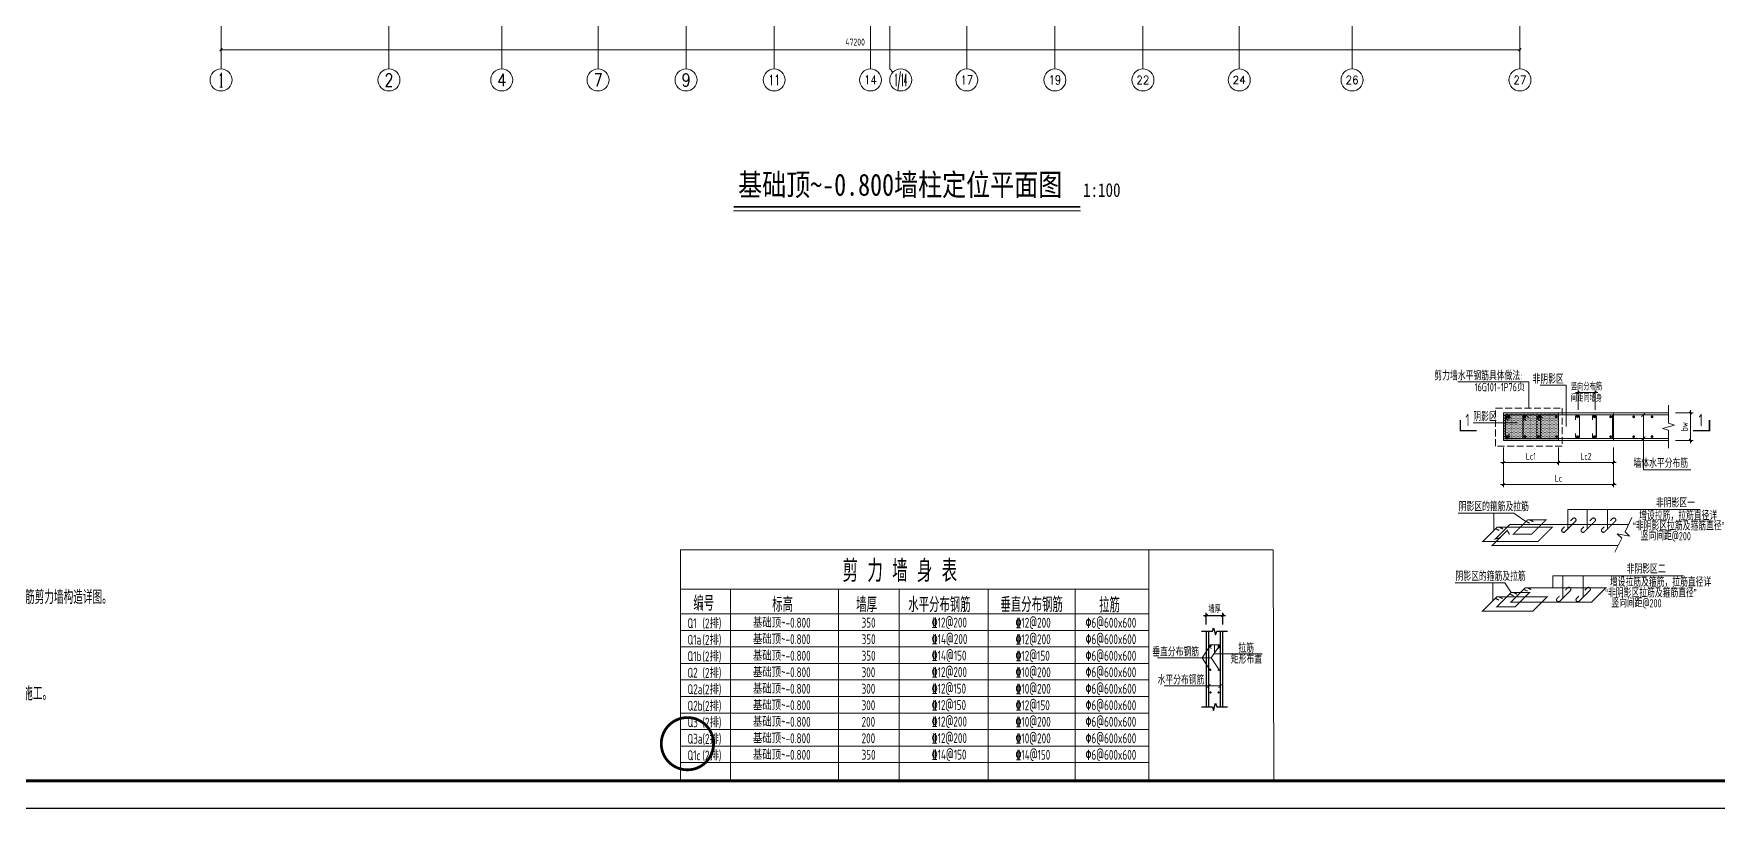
# Model space of a CAD drawing. Extents: x 5874492 to 7194610, y -939842 to -279257.
# Drawn here: x 6280836 to 6342017, y -515307 to -487156 of the extents above; entities that cross this region are included whole.
import ezdxf
from ezdxf.enums import TextEntityAlignment as Align

# ---------------------------------------------------------------- set-up
doc = ezdxf.new("R2010")
doc.units = 0
doc.header["$LTSCALE"] = 1000
doc.linetypes.add('DASH', pattern=[0.35, 0.25, -0.1])
doc.linetypes.add('DOTE', pattern=[2.42, 2, -0.2, 0.02, -0.2])
for name, color, linetype, lineweight in [('A-标注-轴号', 3, 'Continuous', 15), ('A-标注-轴号文字', 7, 'Continuous', 15), ('S-墙柱-DIM', 3, 'Continuous', 20), ('S-墙柱-REIN', 1, 'Continuous', 20), ('S-大样-HATCH', 251, 'Continuous', 20), ('S-大样-实线', 2, 'Continuous', 20), ('S-轴网-轴号', 3, 'Continuous', 20), ('S-轴网-轴线', 1, 'DOTE', 9), ('S-通用-TAB', 7, 'Continuous', 20), ('S-通用-TEXT', 7, 'Continuous', 20), ('S-通用-THIN', 7, 'Continuous', 20)]:
    doc.layers.add(name, color=color, linetype=linetype, lineweight=lineweight)
for name, color, linetype in [('DIM', 3, 'Continuous'), ('DY', 2, 'Continuous'), ('REIN', 1, 'Continuous'), ('THIN', 7, 'Continuous'), ('Y-云图图框', 7, 'Continuous')]:
    doc.layers.add(name, color=color, linetype=linetype)
doc.layers.add('Tc', color=60, linetype='Continuous', plot=False)
doc.styles.add('_TCH_AXIS', font='COMPLEX.shx', dxfattribs={"bigfont": 'hztxt.shx'})
doc.styles.add('_YT_Name', font='', dxfattribs={"width": 0.8})
doc.styles.add('_YT_Sign_Text', font='ros.shx', dxfattribs={"width": 0.8, "bigfont": 'hztxt.shx'})
doc.styles.add('_YT_TK_Text', font='ros.shx', dxfattribs={"width": 0.8, "bigfont": 'hztxt.shx'})
doc.styles.add('COMPLEX', font='COMPLEX')
doc.styles.get("Standard").update_dxf_attribs({"font": 'gbenor.shx', "bigfont": 'gbcbig.shx'})
doc.styles.add('TSSD', font='Tssdeng.shx', dxfattribs={"width": 0.7, "bigfont": 'hztxt.shx'})
doc.styles.add('TSSD_Dimension', font='tssdeng.shx', dxfattribs={"width": 0.7, "bigfont": 'tssdchn.shx'})
doc.styles.add('TSSD_Rein', font='tssdeng.shx', dxfattribs={"width": 0.7, "bigfont": 'hztxt.shx'})
doc.styles.add('TSSD_REIN_T3', font='tssdeng.shx', dxfattribs={"width": 0.7, "bigfont": 'hztxt.shx'})
doc.styles.add('黑体', font='', dxfattribs={"width": 0.8})
doc.styles.get('_YT_Name').set_extended_font_data('SimHei')
doc.styles.get('黑体').set_extended_font_data('SimHei')
doc.dimstyles.new('_TCH_ARCH&&100', dxfattribs={"dimtxt": 250, "dimasz": 100, "dimexe": 100, "dimexo": 100, "dimgap": 100, "dimtad": 1, "dimdec": 0, "dimzin": 0, "dimdsep": 46, "dimtxsty": 'TSSD_REIN_T3', "dimblk": 'ARCHTICK', "dimcen": 0.09, "dimclrt": 7, "dimazin": 2, "dimtfac": 1, "dimtdec": 0, "dimtix": 1, "dimtmove": 2, "dimatfit": 3, "dimfxl": 0, "dimtolj": 1, "dimtzin": 0, "dimarcsym": 0})
doc.dimstyles.new('TSSD_20_100', dxfattribs={"dimtxt": 250, "dimasz": 100, "dimexe": 100, "dimexo": 250, "dimgap": 100, "dimtad": 1, "dimdec": 0, "dimlfac": 0.2, "dimzin": 0, "dimdsep": 46, "dimtxsty": 'TSSD_Dimension', "dimblk": 'ARCHTICK', "dimcen": 0, "dimdle": 100, "dimclrt": 7, "dimadec": 0, "dimazin": 0, "dimtfac": 1, "dimtdec": 0, "dimtix": 1, "dimtmove": 2, "dimatfit": 3, "dimfxl": 0, "dimtolj": 1, "dimtzin": 0, "dimarcsym": 0})

# ---------------------------------------------------------------- blocks, each defined once
blk = doc.blocks.new('_ArchTick')
at = {"color": 0, "linetype": 'ByBlock', "const_width": 0.4}
blk.add_lwpolyline([(-0.5, -0.5), (0.5, 0.5)], dxfattribs=at)
blk = doc.blocks.new('*D1910')
at = {"layer": 'Defpoints', "color": 0, "ltscale": 0.05, "transparency": 16777216}
for p in [(6324115, -1268326), (6323515, -1268904), (6324115, -1268904)]:
    blk.add_point(p, dxfattribs=at)
at = {"layer": 'DIM', "color": 0, "lineweight": -2, "ltscale": 0.05, "transparency": 16777216}
for p, q in [((6323515, -1268654), (6323515, -1268226)), ((6324115, -1268654), (6324115, -1268226)), ((6323415, -1268326), (6324215, -1268326))]:
    blk.add_line(p, q, dxfattribs=at)
at = {"layer": 'DIM', "color": 0, "lineweight": -2, "ltscale": 0.05, "transparency": 16777216, "xscale": 100, "yscale": 100, "zscale": 100, "rotation": 180}
blk.add_blockref('_ArchTick', (6323515, -1268326), dxfattribs=at)
at = {"layer": 'DIM', "color": 0, "lineweight": -2, "ltscale": 0.05, "transparency": 16777216, "xscale": 100, "yscale": 100, "zscale": 100}
blk.add_blockref('_ArchTick', (6324115, -1268326), dxfattribs=at)
at = {"layer": 'DIM', "color": 7, "ltscale": 0.05, "transparency": 16777216, "insert": (6323815, -1268101), "char_height": 250, "attachment_point": 5, "style": 'TSSD_Dimension'}
blk.add_mtext('\\A1;墙厚', dxfattribs=at)
blk = doc.blocks.new('_AXISO')
blk.add_circle((0, 0), 0.5)
at = {"layer": 'S-轴网-轴号', "style": 'COMPLEX', "width": 1.041667}
blk.add_attdef('A', text='', height=0.56, dxfattribs=at).set_placement((-0.25, -0.28), (0.25, -0.28), align=Align.FIT)
blk = doc.blocks.new('*D2416')
at = {"layer": 'A-标注-轴号', "color": 0, "lineweight": -2, "transparency": 16777216}
for p, q in [((0, -8649), (0, -11949)), ((47200, -8649), (47200, -11949)), ((0, -11849), (47200, -11849))]:
    blk.add_line(p, q, dxfattribs=at)
at = {"layer": 'Defpoints', "color": 0, "transparency": 16777216}
for p in [(0, -8549), (47200, -8549), (47200, -11849)]:
    blk.add_point(p, dxfattribs=at)
at = {"layer": 'A-标注-轴号', "color": 0, "lineweight": -2, "transparency": 16777216, "xscale": 100, "yscale": 100, "zscale": 100, "rotation": 180}
blk.add_blockref('_ArchTick', (0, -11849), dxfattribs=at)
at = {"layer": 'A-标注-轴号', "color": 0, "lineweight": -2, "transparency": 16777216, "xscale": 100, "yscale": 100, "zscale": 100}
blk.add_blockref('_ArchTick', (47200, -11849), dxfattribs=at)
at = {"layer": 'A-标注-轴号', "color": 7, "transparency": 16777216, "insert": (23043, -11574), "char_height": 250, "attachment_point": 5, "style": 'TSSD_REIN_T3'}
blk.add_mtext('\\A1;47200', dxfattribs=at)
blk = doc.blocks.new('ECMCTK_A0_横_单行图名-横向图框会签栏-0')
at = {"color": 4}
blk.add_lwpolyline([(0, 0), (1189, 0), (1189, 841), (0, 841)], close=True, dxfattribs=at)
at = {"const_width": 1}
blk.add_lwpolyline([(25, 10), (1179, 10), (1179, 831), (25, 831)], close=True, dxfattribs=at)
at = {"color": 80, "flags": 3}
for tag, height, p in [('YTHQINS', 3, (34.31, 832.5)), ('ECMCKEY', 3, (414.25, 484.67)), ('YTTQINS', 5.62, (1196.03, 12.81)), ('YTBARCODE_T1', 3, (971.21, 4.65)), ('YTFRAME', 3, (904.42, 4.05))]:
    blk.add_attdef(tag, text='', height=height, dxfattribs=at).set_placement(p, align=Align.MIDDLE_CENTER)
at = {"color": 80, "style": '_YT_TK_Text', "width": 0.8, "flags": 3}
for tag, p in [('{姓名五}', (9.62, 809.48)), ('{姓名六}', (14.92, 809.38)), ('{姓名七}', (19.96, 809.48)), ('{姓名八}', (24.7, 809.33)), ('[专业五]', (9.63, 785.25)), ('[专业六]', (14.56, 785.25)), ('[专业七]', (19.49, 785.17)), ('[专业八]', (24.5, 785.09)), ('{姓名一}', (9.73, 733.71)), ('{姓名二}', (14.79, 733.6)), ('{姓名三}', (19.65, 733.65)), ('{姓名四}', (24.75, 733.5)), ('[专业一]', (9.58, 710.09)), ('[专业二]', (14.46, 709.92)), ('[专业三]', (19.63, 709.95)), ('[专业四]', (25, 709.79))]:
    blk.add_attdef(tag, text='', height=3, rotation=90, dxfattribs=at).set_placement(p, align=Align.BOTTOM_LEFT)
at = {"style": '_YT_TK_Text', "width": 0.8}
blk.add_attdef('设计联系电话', text='', height=4, rotation=90, dxfattribs=at).set_placement((16.86, 656.55), align=Align.MIDDLE)
for tag, height, style, width, p in [('设计单位', 6, '_YT_Name', 0.8, (971.75, 38.6)), ('证书编号', 4, '_YT_Sign_Text', 0.8, (1056.87, 43.81)), ('审查批准号', 4, '_YT_Sign_Text', 0.8, (1109.06, 43.81)), ('工程号', 4, '_YT_Sign_Text', 0.5, (1152.08, 44.12)), ('建设单位', 4, '_YT_Sign_Text', 0.8, (1082.96, 36.11)), ('阶段', 4, '_YT_Sign_Text', 0.8, (1152.08, 35.81)), ('项目号', 4, '_YT_Sign_Text', 0.5, (1170.08, 33.72)), ('项目名称', 4, '_YT_Sign_Text', 0.8, (1082.96, 28.11)), ('专业', 4, '_YT_Sign_Text', 0.8, (1152.08, 27.31)), ('图纸名称', 4.5, '_YT_Name', 0.8, (1083.39, 15.06)), ('图纸编号', 4, '_YT_Sign_Text', 0.5, (1151.93, 19.36)), ('出图比例', 4.2, '_YT_Sign_Text', 0.8, (1029.82, 11.78)), ('日期', 4, '_YT_Sign_Text', 0.5, (1151.88, 12.13)), ('版本号', 4, '_YT_Sign_Text', 0.8, (1170.08, 13))]:
    blk.add_attdef(tag, text='', height=height, dxfattribs=dict(style=style, width=width)).set_placement(p, align=Align.CENTER)
at = {"style": '_YT_Sign_Text', "width": 0.8, "flags": 3}
for tag, p, height in [('[审定人]', (938.95, 27.81), 4.1), ('{审定人}', (953.87, 26.45), 6.24), ('[校对人]', (990.23, 27.82), 4.1), ('{校对人}', (1006.35, 26.53), 6.24), ('{审核人}', (954.98, 18.44), 6.24), ('[设计人]', (990.47, 20.21), 4.1), ('{设计人}', (1006.48, 18.54), 6.24), ('[审核人]', (939.01, 19.76), 4.1), ('[项目负责人]', (938.78, 12.01), 4.1), ('{项目负责人}', (956.28, 10.72), 6.24), ('[专业负责人]', (990.74, 11.77), 4.1), ('{专业负责人}', (1006.58, 10.36), 6.24)]:
    blk.add_attdef(tag, p, '', height=height, dxfattribs=at)
at = {"color": 80, "flags": 3}
for tag, p in [('YTBZSIT', (25, 10)), ('EXT_TK_LEFT', (25, 10)), ('YTQRCODE', (899.04, 11.91))]:
    blk.add_attdef(tag, p, '', height=3, dxfattribs=at)
blk = doc.blocks.new('*D1903')
at = {"layer": 'Defpoints', "color": 0, "transparency": 16777216}
for p in [(6322991, -463828), (6323790, -463828), (6322991, -464828)]:
    blk.add_point(p, dxfattribs=at)
at = {"layer": 'S-墙柱-DIM', "color": 0, "lineweight": -2, "transparency": 16777216}
for p, q in [((6323790, -464928), (6323790, -463728)), ((6323241, -463828), (6323890, -463828)), ((6323241, -464828), (6323890, -464828))]:
    blk.add_line(p, q, dxfattribs=at)
at = {"layer": 'S-墙柱-DIM', "color": 0, "lineweight": -2, "transparency": 16777216, "xscale": 100, "yscale": 100, "zscale": 100}
for p, rotation in [((6323790, -463828), 90), ((6323790, -464828), 270)]:
    blk.add_blockref('_ArchTick', p, dxfattribs=dict(at, rotation=rotation))
at = {"layer": 'S-墙柱-DIM', "color": 7, "transparency": 16777216, "insert": (6323565, -464328), "char_height": 250, "attachment_point": 5, "rotation": 90, "style": 'TSSD_Dimension'}
blk.add_mtext('\\A1;bw', dxfattribs=at)
blk = doc.blocks.new('*D1904')
at = {"layer": 'Defpoints', "color": 0, "transparency": 16777216}
for p in [(6319708, -463088), (6319708, -463968), (6320322, -463968)]:
    blk.add_point(p, dxfattribs=at)
at = {"layer": 'S-墙柱-DIM', "color": 0, "lineweight": -2, "transparency": 16777216}
for p, q in [((6320422, -463088), (6319608, -463088)), ((6319708, -463718), (6319708, -462988)), ((6320322, -463718), (6320322, -462988))]:
    blk.add_line(p, q, dxfattribs=at)
at = {"layer": 'S-墙柱-DIM', "color": 0, "lineweight": -2, "transparency": 16777216, "xscale": 100, "yscale": 100, "zscale": 100, "rotation": 180}
blk.add_blockref('_ArchTick', (6319708, -463088), dxfattribs=at)
at = {"layer": 'S-墙柱-DIM', "color": 0, "lineweight": -2, "transparency": 16777216, "xscale": 100, "yscale": 100, "zscale": 100}
blk.add_blockref('_ArchTick', (6320322, -463088), dxfattribs=at)
at = {"layer": 'S-墙柱-DIM', "color": 7, "transparency": 16777216, "insert": (6320012, -463088), "char_height": 250, "attachment_point": 5, "style": 'TSSD_Dimension'}
blk.add_mtext('\\A1;竖向分布筋\\P间距同墙身', dxfattribs=at)
blk = doc.blocks.new('*D1905')
at = {"layer": 'Defpoints', "color": 0, "transparency": 16777216}
for p in [(6316991, -464828), (6320991, -464828), (6320991, -466428)]:
    blk.add_point(p, dxfattribs=at)
at = {"layer": 'S-墙柱-DIM', "color": 0, "lineweight": -2, "transparency": 16777216}
for p, q in [((6316991, -465078), (6316991, -466528)), ((6320991, -465078), (6320991, -466528)), ((6316891, -466428), (6321091, -466428))]:
    blk.add_line(p, q, dxfattribs=at)
at = {"layer": 'S-墙柱-DIM', "color": 0, "lineweight": -2, "transparency": 16777216, "xscale": 100, "yscale": 100, "zscale": 100, "rotation": 180}
blk.add_blockref('_ArchTick', (6316991, -466428), dxfattribs=at)
at = {"layer": 'S-墙柱-DIM', "color": 0, "lineweight": -2, "transparency": 16777216, "xscale": 100, "yscale": 100, "zscale": 100}
blk.add_blockref('_ArchTick', (6320991, -466428), dxfattribs=at)
at = {"layer": 'S-墙柱-DIM', "color": 7, "transparency": 16777216, "insert": (6318991, -466203), "char_height": 250, "attachment_point": 5, "style": 'TSSD_Dimension'}
blk.add_mtext('\\A1;Lc', dxfattribs=at)
blk = doc.blocks.new('*D1906')
at = {"layer": 'Defpoints', "color": 0, "transparency": 16777216}
for p in [(6318991, -464828), (6320991, -464828), (6320991, -465628)]:
    blk.add_point(p, dxfattribs=at)
at = {"layer": 'S-墙柱-DIM', "color": 0, "lineweight": -2, "transparency": 16777216}
for p, q in [((6318991, -465078), (6318991, -465728)), ((6320991, -465078), (6320991, -465728)), ((6318891, -465628), (6321091, -465628))]:
    blk.add_line(p, q, dxfattribs=at)
at = {"layer": 'S-墙柱-DIM', "color": 0, "lineweight": -2, "transparency": 16777216, "xscale": 100, "yscale": 100, "zscale": 100, "rotation": 180}
blk.add_blockref('_ArchTick', (6318991, -465628), dxfattribs=at)
at = {"layer": 'S-墙柱-DIM', "color": 0, "lineweight": -2, "transparency": 16777216, "xscale": 100, "yscale": 100, "zscale": 100}
blk.add_blockref('_ArchTick', (6320991, -465628), dxfattribs=at)
at = {"layer": 'S-墙柱-DIM', "color": 7, "transparency": 16777216, "insert": (6319991, -465403), "char_height": 250, "attachment_point": 5, "style": 'TSSD_Dimension'}
blk.add_mtext('\\A1;Lc2', dxfattribs=at)
blk = doc.blocks.new('*D1907')
at = {"layer": 'Defpoints', "color": 0, "transparency": 16777216}
for p in [(6316991, -464828), (6318991, -464828), (6318991, -465628)]:
    blk.add_point(p, dxfattribs=at)
at = {"layer": 'S-墙柱-DIM', "color": 0, "lineweight": -2, "transparency": 16777216}
for p, q in [((6316991, -465078), (6316991, -465728)), ((6318991, -465078), (6318991, -465728)), ((6316891, -465628), (6319091, -465628))]:
    blk.add_line(p, q, dxfattribs=at)
at = {"layer": 'S-墙柱-DIM', "color": 0, "lineweight": -2, "transparency": 16777216, "xscale": 100, "yscale": 100, "zscale": 100, "rotation": 180}
blk.add_blockref('_ArchTick', (6316991, -465628), dxfattribs=at)
at = {"layer": 'S-墙柱-DIM', "color": 0, "lineweight": -2, "transparency": 16777216, "xscale": 100, "yscale": 100, "zscale": 100}
blk.add_blockref('_ArchTick', (6318991, -465628), dxfattribs=at)
at = {"layer": 'S-墙柱-DIM', "color": 7, "transparency": 16777216, "insert": (6317991, -465403), "char_height": 250, "attachment_point": 5, "style": 'TSSD_Dimension'}
blk.add_mtext('\\A1;Lc1', dxfattribs=at)
blk = doc.blocks.new('sdfghjgfjghkhjk')
at = {"layer": 'DY'}
for points in [[(6323514.8, -1268903.6), (6323514.8, -1271648.8)], [(6324114.8, -1271648.8), (6324114.8, -1268903.6)]]:
    blk.add_lwpolyline(points, dxfattribs=at)
at = {"layer": 'REIN', "ltscale": 0.5, "const_width": 45}
for points in [[(6323604.8, -1271648.8), (6323604.8, -1268903.6)], [(6324024.8, -1268903.6), (6324024.8, -1271648.8)]]:
    blk.add_lwpolyline(points, dxfattribs=at)
at = {"layer": 'REIN', "ltscale": 0.5, "const_width": 30}
blk.add_lwpolyline([(6323710.9, -1269544), (6323628.8, -1269470, -0.3251144), (6323618.7, -1269422.6, -0.2861772), (6323658.9, -1269395.5), (6323983.5, -1269395.5, -0.3055398), (6324023.7, -1269422.6, -0.3055398), (6324013.7, -1269470), (6323931.6, -1269544)], format="xyb", dxfattribs=at)
at = {"layer": 'REIN', "const_width": 40}
for points in [[(6323648.1, -1269438.2, 1), (6323688.1, -1269438.2, 1)], [(6323943.2, -1269435, 1), (6323983.2, -1269435, 1)], [(6323640, -1270300.5, 1), (6323680, -1270300.5, 1)], [(6323946.4, -1270304.2, 1), (6323986.4, -1270304.2, 1)], [(6323650.6, -1271124.8, 1), (6323690.6, -1271124.8, 1)], [(6323941.5, -1271124.6, 1), (6323981.5, -1271124.6, 1)]]:
    blk.add_lwpolyline(points, format="xyb", close=True, dxfattribs=at)
at = {"layer": 'S-通用-TEXT'}
for p, q in [((6323649.8, -1269438.3), (6323368.5, -1269869.6)), ((6323979.8, -1269438.3), (6323698.5, -1269869.6)), ((6323814.3, -1269395.5), (6323814.3, -1269725.8)), ((6323698.5, -1269869.6), (6321736.7, -1269869.6)), ((6323649.8, -1270300.9), (6323368.5, -1269869.6)), ((6323979.8, -1270300.9), (6323698.5, -1269869.6)), ((6323814.3, -1269725.8), (6325547.4, -1269725.8)), ((6321979.7, -1270889.5), (6324024.8, -1270889.5))]:
    blk.add_line(p, q, dxfattribs=at)
at = {"layer": 'S-通用-TEXT', "const_width": 22.5}
for points in [[(6323535.9, -1270958.4), (6323673.7, -1270820.6)], [(6323955.9, -1270958.4), (6324093.7, -1270820.6)]]:
    blk.add_lwpolyline(points, dxfattribs=at)
at = {"layer": 'THIN'}
for points in [[(6323346.8, -1268903.6), (6323736.8, -1268903.6), (6323778.8, -1268771.6), (6323850.8, -1269035.6), (6323892.8, -1268903.6), (6324282.8, -1268903.6)], [(6323346.8, -1271648.8), (6323736.8, -1271648.8), (6323778.8, -1271780.8), (6323850.8, -1271516.8), (6323892.8, -1271648.8), (6324282.8, -1271648.8)]]:
    blk.add_lwpolyline(points, dxfattribs=at)
at = {"layer": 'S-通用-TEXT', "style": 'TSSD_Rein', "width": 0.7}
for s, p in [('垂直分布钢筋', (6322401.6, -1269662.8)), ('拉筋', (6324965.5, -1269528)), ('矩形布置', (6324975.1, -1269924.9)), ('水平分布钢筋', (6322596.9, -1270682))]:
    blk.add_text(s, height=300, dxfattribs=at).set_placement(p, align=Align.MIDDLE_CENTER)
at = {"layer": 'DIM', "ltscale": 0.05}
dim = blk.add_linear_dim(base=(6324114.8, -1268326.3), p1=(6323514.8, -1268903.6), p2=(6324114.8, -1268903.6), text='墙厚', dimstyle='TSSD_20_100', dxfattribs=at)
dim.commit()
dim.dimension.update_dxf_attribs({"geometry": '*D1910', "text_midpoint": (6323814.8, -1268101.3)})
blk = doc.blocks.new('A$C3FF375C5')
at = {"layer": 'A-标注-轴号'}
for p, q in [((0, -8548.9), (0, -12548.9)), ((6100, -8548.9), (6100, -12548.9)), ((10200, -8548.9), (10200, -12548.9)), ((13700, -8548.9), (13700, -12548.9)), ((16900, -8548.9), (16900, -12548.9)), ((20100, -8548.9), (20100, -12548.9)), ((23600, -8548.9), (23600, -12548.9)), ((24300, -8548.9), (24300, -12548.9)), ((27100, -8548.9), (27100, -12548.9)), ((30300, -8548.9), (30300, -12548.9)), ((33499.9, -8548.9), (33499.9, -12548.9)), ((36999.9, -8548.9), (36999.9, -12548.9)), ((41099.9, -8548.9), (41099.9, -12548.9)), ((47199.9, -8548.9), (47199.9, -12548.9)), ((24417.2, -12666.1), (24300, -12548.9))]:
    blk.add_line(p, q, dxfattribs=at)
ref = blk.add_blockref('_AXISO', (0, -12948.9), dxfattribs=dict(at, xscale=800, yscale=800, zscale=800))
ref.add_attrib('A', '1', dxfattribs={"layer": 'A-标注-轴号文字', "ltscale": 0.2, "height": 514.7, "style": '_TCH_AXIS'}).set_placement((-110.3, -13206.3), (110.3, -13206.3), align=Align.FIT)
ref = blk.add_blockref('_AXISO', (6100, -12948.9), dxfattribs=dict(at, xscale=800, yscale=800, zscale=800))
ref.add_attrib('A', '2', dxfattribs={"layer": 'A-标注-轴号文字', "ltscale": 0.2, "height": 465.9, "style": '_TCH_AXIS'}).set_placement((5944.7, -13181.9), (6255.3, -13181.9), align=Align.FIT)
ref = blk.add_blockref('_AXISO', (10200, -12948.9), dxfattribs=dict(at, xscale=800, yscale=800, zscale=800))
ref.add_attrib('A', '4', dxfattribs={"layer": 'A-标注-轴号文字', "ltscale": 0.2, "height": 445.4, "style": '_TCH_AXIS'}).set_placement((10030.3, -13171.6), (10369.7, -13171.6), align=Align.FIT)
ref = blk.add_blockref('_AXISO', (13700, -12948.9), dxfattribs=dict(at, xscale=800, yscale=800, zscale=800))
ref.add_attrib('A', '7', dxfattribs={"layer": 'A-标注-轴号文字', "ltscale": 0.2, "height": 465.9, "style": '_TCH_AXIS'}).set_placement((13544.7, -13181.9), (13855.3, -13181.9), align=Align.FIT)
ref = blk.add_blockref('_AXISO', (16900, -12948.9), dxfattribs=dict(at, xscale=800, yscale=800, zscale=800))
ref.add_attrib('A', '9', dxfattribs={"layer": 'A-标注-轴号文字', "ltscale": 0.2, "height": 465.9, "style": '_TCH_AXIS'}).set_placement((16744.7, -13181.9), (17055.3, -13181.9), align=Align.FIT)
ref = blk.add_blockref('_AXISO', (20100, -12948.9), dxfattribs=dict(at, xscale=800, yscale=800, zscale=800))
ref.add_attrib('A', '11', dxfattribs={"layer": 'A-标注-轴号文字', "ltscale": 0.2, "height": 368.76, "style": '_TCH_AXIS'}).set_placement((19889.3, -13133.3), (20310.7, -13133.3), align=Align.FIT)
ref = blk.add_blockref('_AXISO', (23600, -12948.9), dxfattribs=dict(at, xscale=800, yscale=800, zscale=800))
ref.add_attrib('A', '14', dxfattribs={"layer": 'A-标注-轴号文字', "ltscale": 0.2, "height": 314.07, "style": '_TCH_AXIS'}).set_placement((23368.2, -13105.9), (23831.8, -13105.9), align=Align.FIT)
ref = blk.add_blockref('_AXISO', (24700, -12948.9), dxfattribs=dict(at, xscale=800, yscale=800, zscale=800))
ref.add_attrib('A', '1/14', dxfattribs={"layer": 'A-标注-轴号文字', "ltscale": 0.2, "height": 452.55, "style": '_TCH_AXIS', "width": 0.308824}).set_placement((24473.7, -13175.2), (24926.3, -13175.2), align=Align.FIT)
ref = blk.add_blockref('_AXISO', (27100, -12948.9), dxfattribs=dict(at, xscale=800, yscale=800, zscale=800))
ref.add_attrib('A', '17', dxfattribs={"layer": 'A-标注-轴号文字', "ltscale": 0.2, "height": 328.45, "style": '_TCH_AXIS'}).set_placement((26873.2, -13113.1), (27326.8, -13113.1), align=Align.FIT)
ref = blk.add_blockref('_AXISO', (30300, -12948.9), dxfattribs=dict(at, xscale=800, yscale=800, zscale=800))
ref.add_attrib('A', '19', dxfattribs={"layer": 'A-标注-轴号文字', "ltscale": 0.2, "height": 328.45, "style": '_TCH_AXIS'}).set_placement((30073.2, -13113.1), (30526.8, -13113.1), align=Align.FIT)
ref = blk.add_blockref('_AXISO', (33499.9, -12948.9), dxfattribs=dict(at, xscale=800, yscale=800, zscale=800))
ref.add_attrib('A', '22', dxfattribs={"layer": 'A-标注-轴号文字', "ltscale": 0.2, "height": 294.28, "style": '_TCH_AXIS'}).set_placement((33261.6, -13096), (33738.1, -13096), align=Align.FIT)
ref = blk.add_blockref('_AXISO', (36999.9, -12948.9), dxfattribs=dict(at, xscale=800, yscale=800, zscale=800))
ref.add_attrib('A', '24', dxfattribs={"layer": 'A-标注-轴号文字', "ltscale": 0.2, "height": 282.17, "style": '_TCH_AXIS'}).set_placement((36758, -13090), (37241.7, -13090), align=Align.FIT)
ref = blk.add_blockref('_AXISO', (41099.9, -12948.9), dxfattribs=dict(at, xscale=800, yscale=800, zscale=800))
ref.add_attrib('A', '26', dxfattribs={"layer": 'A-标注-轴号文字', "ltscale": 0.2, "height": 294.28, "style": '_TCH_AXIS'}).set_placement((40861.6, -13096), (41338.1, -13096), align=Align.FIT)
ref = blk.add_blockref('_AXISO', (47199.9, -12948.9), dxfattribs=dict(at, xscale=800, yscale=800, zscale=800))
ref.add_attrib('A', '27', dxfattribs={"layer": 'A-标注-轴号文字', "ltscale": 0.2, "height": 294.28, "style": '_TCH_AXIS'}).set_placement((46961.6, -13096), (47438.1, -13096), align=Align.FIT)
dim = blk.add_linear_dim(base=(47199.9, -11848.9), p1=(0, -8548.9), p2=(47199.9, -8548.9), angle=0, dimstyle='_TCH_ARCH&&100', dxfattribs=at)
dim.commit()
dim.dimension.update_dxf_attribs({"geometry": '*D2416', "text_midpoint": (23042.7, -11573.9), "dimtype": 129})
blk = doc.blocks.new('20191022.21483004')
at = {"layer": 'S-大样-HATCH'}
h = blk.add_hatch(dxfattribs=at)
h.set_pattern_fill('DOTS', color=256, scale=30, style=0)
h.set_pattern_definition([(0, (-79597.454, -632.225), (23.8125, 47.625), [0, -47.625])])
h.paths.add_polyline_path([(3757.2, 6203.7), (3757.2, 7203.7), (1757.2, 7203.7), (1757.2, 6203.7)])
at = {"layer": 'S-墙柱-REIN'}
blk.add_line((3757.2, 7203.7), (3757.2, 6203.7), dxfattribs=at)
at = {"layer": 'S-墙柱-REIN', "const_width": 40}
for points in [[(1962.2, 6958.6), (1962.2, 7078.6, 1), (1827.2, 7078.6), (1827.2, 6273.7), (3519, 6273.7), (7757.2, 6273.7)], [(1962.2, 6448.8), (1962.2, 6328.8, -1), (1827.2, 6328.8), (1827.2, 7133.7), (3519, 7133.7), (7757.2, 7133.7)], [(4381.1, 6943.7), (4381.1, 7063.7, -1), (4521.1, 7063.7), (4521.1, 6343.7, -1), (4381.1, 6343.7), (4381.1, 6463.7)], [(4995.6, 6943.7), (4995.6, 7063.7, -1), (5135.6, 7063.7), (5135.6, 6343.7, -1), (4995.6, 6343.7), (4995.6, 6463.7)], [(4194.1, 3282.1), (4278.9, 3367, -1), (4377.9, 3268), (3995.3, 2885.3, -1), (3896.3, 2984.3), (3981.1, 3069.2)], [(4900.2, 3282.1), (4985.1, 3367, -1), (5084.1, 3268), (4701.5, 2885.3, -1), (4602.5, 2984.3), (4687.3, 3069.2)], [(5639.8, 3282.1), (5724.7, 3367, -1), (5823.6, 3268), (5441, 2885.3, -1), (5342, 2984.3), (5426.9, 3069.2)], [(4009.1, 762.4), (4093.9, 847.2, -1), (4192.9, 748.2), (3810.3, 365.6, -1), (3711.3, 464.6), (3796.1, 549.4)], [(4715.2, 762.4), (4800.1, 847.2, -1), (4899.1, 748.2), (4516.4, 365.6, -1), (4417.4, 464.6), (4502.3, 549.4)]]:
    blk.add_lwpolyline(points, format="xyb", dxfattribs=at)
for points in [[(2031.5, 7028.4), (1926.1, 7133.7), (1827.2, 7133.7), (1827.2, 6273.7), (3757.2, 6273.7), (3757.2, 7133.7), (1827.2, 7133.7), (1827.2, 7034.8), (1932.5, 6929.4)], [(2674.8, 7028.4), (2569.4, 7133.7), (2470.5, 7133.7), (2470.5, 6273.7), (3113.8, 6273.7), (3113.8, 7133.7), (2470.5, 7133.7), (2470.5, 7034.8), (2575.8, 6929.4)], [(3178.2, 7028.4), (3072.7, 7133.7), (2973.8, 7133.7), (2973.8, 6273.7), (5729.4, 6273.7), (5729.4, 7133.7), (2973.8, 7133.7), (2973.8, 7034.8), (3079.2, 6929.4)], [(1671, 2673.3), (1467.2, 2627.1), (1987.7, 3147.6), (6306.3, 3147.6)], [(1743.2, 2988), (1607.5, 3052.5)], [(2717, 3197.3), (2581.4, 3261.7)], [(2851, 3252.2), (2715.4, 3316.6)], [(5933.6, 2391.4), (1351.9, 2391.4), (1897.8, 2937.4), (1982.9, 2783.8)], [(1609.2, 2933.1), (1473.5, 2997.6)], [(2123.5, 562.1), (1987.8, 626.5)], [(2257.4, 617), (2121.8, 681.4)], [(2632.7, 731.1), (2497.1, 795.5)], [(2766.7, 786), (2631, 850.4)], [(1601.3, 401.1), (1465.7, 465.6)], [(1735.3, 456), (1599.6, 520.5)]]:
    blk.add_lwpolyline(points, dxfattribs=at)
at = {"layer": 'S-墙柱-REIN', "const_width": 50}
for points in [[(1872.2, 7063.7, -1), (1922.2, 7063.7, -1)], [(2515.5, 7063.7, -1), (2565.5, 7063.7, -1)], [(3068.8, 7063.7, 1), (3018.8, 7063.7, 1)], [(3712.2, 7063.7, 1), (3662.2, 7063.7, 1)], [(4476.1, 7063.7, 1), (4426.1, 7063.7, 1)], [(5090.6, 7063.7, 1), (5040.6, 7063.7, 1)], [(5682.6, 7063.7, 1), (5632.6, 7063.7, 1)], [(6518.8, 7063.7, 1), (6468.8, 7063.7, 1)], [(7185.5, 7063.7, 1), (7135.5, 7063.7, 1)], [(1872.2, 6343.7, 1), (1922.2, 6343.7, 1)], [(2515.5, 6343.7, 1), (2565.5, 6343.7, 1)], [(3068.8, 6343.7, -1), (3018.8, 6343.7, -1)], [(3712.2, 6343.7, -1), (3662.2, 6343.7, -1)], [(4476.1, 6343.7, -1), (4426.1, 6343.7, -1)], [(5090.6, 6343.7, -1), (5040.6, 6343.7, -1)], [(5682.6, 6343.7, -1), (5632.6, 6343.7, -1)], [(6518.8, 6343.7, -1), (6468.8, 6343.7, -1)], [(7185.5, 6343.7, -1), (7135.5, 6343.7, -1)]]:
    blk.add_lwpolyline(points, format="xyb", close=True, dxfattribs=at)
at = {"layer": 'S-墙柱-REIN', "const_width": 40}
for points in [[(1527.4, 3052.5), (3534.3, 3052.5), (3013.9, 2532), (1006.9, 2532)], [(2636.3, 3316.6), (3305.2, 3316.6), (2784.7, 2796.1), (2115.8, 2796.1)], [(2042.7, 681.4), (2711.6, 681.4), (2191.1, 160.9), (1522.2, 160.9)], [(2552, 850.4), (5479.1, 850.4), (4958.6, 329.9), (2031.5, 329.9)], [(1520.6, 520.5), (3349.3, 520.5), (2828.8, 0), (1000.1, 0)]]:
    blk.add_lwpolyline(points, close=True, dxfattribs=at)
at = {"layer": 'S-大样-实线'}
blk.add_line((5757.2, 7203.7), (5757.2, 6203.7), dxfattribs=at)
blk.add_lwpolyline([(7757.2, 6203.7), (1757.2, 6203.7), (1757.2, 7203.7), (7757.2, 7203.7)], dxfattribs=at)
at = {"layer": 'S-通用-TEXT'}
for p, q in [((2271.4, 6848.2), (663.8, 6848.2)), ((4098.2, 3690.4), (8910.4, 3690.4)), ((4098.2, 2988.2), (4098.2, 3690.4)), ((4804.3, 2988.2), (4804.3, 3690.4)), ((5543.9, 2988.2), (5543.9, 3690.4)), ((2137.9, 3557.9), (111.6, 3557.9)), ((1412.3, 2937.3), (1412.3, 3557.9)), ((2578.5, 3258.8), (2137.9, 3557.9)), ((3555, 850.4), (3555, 1287.8)), ((3555, 1287.8), (8298, 1287.8)), ((3913.1, 468.5), (3913.1, 1287.8)), ((4652.7, 501.9), (4652.7, 1287.8)), ((1816.4, 1026), (0, 1026)), ((1369.3, 369.2), (1369.3, 1026)), ((2042.7, 681.4), (1816.4, 1026))]:
    blk.add_line(p, q, dxfattribs=at)
for points in [[(2684.3, 7381.8), (2684.3, 8338.8), (104.2, 8338.8)], [(4036.6, 6713.2), (4036.6, 8214.4), (3090, 8214.4)], [(6844.4, 7133.7), (6844.4, 5134.9), (8568.7, 5134.9)]]:
    blk.add_lwpolyline(points, dxfattribs=at)
at = {"layer": 'S-通用-TEXT', "linetype": 'DASH'}
blk.add_lwpolyline([(1473.8, 7381.8), (3894.7, 7381.8), (3894.7, 5998), (1473.8, 5998)], close=True, dxfattribs=at)
at = {"layer": 'S-通用-TEXT', "const_width": 30}
for points in [[(6773.7, 7063), (6915.1, 7204.4)], [(6773.7, 6203), (6915.1, 6344.4)]]:
    blk.add_lwpolyline(points, dxfattribs=at)
at = {"layer": 'S-通用-THIN'}
for points in [[(7757.2, 5923.7), (7757.2, 6573.7), (7537.2, 6643.7), (7977.2, 6763.7), (7757.2, 6833.7), (7757.2, 7483.7)], [(6430, 3398.7), (6177.4, 2886.1), (6343.8, 2726.1), (5896.1, 2812.9), (6062.4, 2652.9), (5809.8, 2140.3)]]:
    blk.add_lwpolyline(points, dxfattribs=at)
at = {"layer": 'S-通用-THIN', "const_width": 50}
for points in [[(192, 6949), (192, 6557.8), (788.5, 6557.8)], [(9247.4, 6949), (9247.4, 6557.8), (8650.9, 6557.8)]]:
    blk.add_lwpolyline(points, dxfattribs=at)
at = {"layer": 'S-通用-TEXT', "style": 'TSSD', "width": 0.7}
for s, p in [('剪力墙水平钢筋具体做法:', (2438.5, 8396.4)), ('非阴影区', (3951.1, 8272)), ('16G101-1P76页', (2535.6, 7991.2)), ('墙体水平分布筋', (8470.3, 5214.7))]:
    blk.add_text(s, height=300, dxfattribs=at).set_placement(p, align=Align.RIGHT)
at = {"layer": 'S-通用-TEXT', "width": 0.7}
for s, style, p in [('阴影区', 'TSSD', (663.8, 6907.4)), ('阴影区的箍筋及拉筋', 'TSSD_Rein', (134.1, 3637.7)), ('非阴影区一', 'TSSD_Rein', (7302.1, 3774.3)), ('“非阴影区拉筋及箍筋直径”', 'TSSD_Rein', (6473.2, 2941.9)), ('增设拉筋，拉筋直径详', 'TSSD_Rein', (6692.8, 3312)), ('竖向间距@200', 'TSSD_Rein', (6745.5, 2575)), ('阴影区的箍筋及拉筋', 'TSSD', (17.9, 1105.8)), ('增设拉筋及箍筋，拉筋直径详', 'TSSD', (5627.1, 896.6)), ('非阴影区二', 'TSSD', (6236.4, 1371.6)), ('“非阴影区拉筋及箍筋直径”', 'TSSD', (5462.4, 506.1)), ('竖向间距@200', 'TSSD', (5679.8, 139.3))]:
    blk.add_text(s, height=300, dxfattribs=dict(at, style=style)).set_placement(p)
at = {"layer": 'S-通用-THIN', "style": 'TSSD', "width": 0.7}
for p in [(379.3, 6720.3), (8855.7, 6720.3)]:
    blk.add_text('1', height=450, dxfattribs=at).set_placement(p)
at = {"layer": 'S-墙柱-DIM'}
dim = blk.add_linear_dim(base=(4474.5, 7943.8), p1=(5088.9, 7063.7), p2=(4474.5, 7063.7), angle=180, text='竖向分布筋\\P间距同墙身', dimstyle='TSSD_20_100', dxfattribs=at)
dim.commit()
dim.dimension.update_dxf_attribs({"geometry": '*D1904', "text_midpoint": (4778.2, 7943.8), "dimtype": 128, "insert": (-6315233.6, 471031.8)})
dim = blk.add_linear_dim(base=(8556.5, 7203.7), p1=(7757.2, 6203.7), p2=(7757.2, 7203.7), angle=90, text='bw', dimstyle='TSSD_20_100', dxfattribs=at)
dim.commit()
dim.dimension.update_dxf_attribs({"geometry": '*D1903', "text_midpoint": (8331.5, 6703.7), "insert": (-6315233.6, 471031.8)})
for base, p1, p2, text, picture, middle in [((5757.2, 4604.2), (1757.2, 6203.7), (5757.2, 6203.7), 'Lc', '*D1905', (3757.2, 4829.2)), ((3757.2, 5404.2), (1757.2, 6203.7), (3757.2, 6203.7), 'Lc1', '*D1907', (2757.2, 5629.2)), ((5757.2, 5404.2), (3757.2, 6203.7), (5757.2, 6203.7), 'Lc2', '*D1906', (4757.2, 5629.2))]:
    dim = blk.add_linear_dim(base=base, p1=p1, p2=p2, text=text, dimstyle='TSSD_20_100', dxfattribs=at)
    dim.commit()
    dim.dimension.update_dxf_attribs({"geometry": picture, "text_midpoint": middle, "insert": (-6315233.6, 471031.8)})

msp = doc.modelspace()

# ---------------------------------------------------------------- linework, layer by layer
at = {"layer": 'S-通用-TAB'}
for p, q in [((6304342.3, -505915.6), (6304342.3, -514307.3)), ((6304342.3, -505915.6), (6325879.2, -505915.6)), ((6321357.9, -505915.6), (6321357.9, -514307.3)), ((6325879.2, -505915.6), (6325906.4, -514307.3)), ((6304342.3, -507338.9), (6321357.9, -507338.9)), ((6306152.3, -507338.9), (6306152.3, -514307.3)), ((6310084.6, -507338.9), (6310084.6, -514307.3)), ((6312281.1, -507338.9), (6312281.1, -514307.3)), ((6315524.4, -507338.9), (6315524.4, -514307.3)), ((6318686.9, -507338.9), (6318686.9, -514307.3)), ((6304342.8, -508243.5), (6321357.9, -508243.5)), ((6304342.8, -508843.5), (6321357.9, -508843.5)), ((6304342.8, -509443.5), (6321357.9, -509443.5)), ((6304342.8, -510043.5), (6321357.9, -510043.5)), ((6304342.8, -510643.5), (6321357.9, -510643.5)), ((6304342.8, -511243.5), (6321357.9, -511243.5)), ((6304342.8, -511843.5), (6321357.9, -511843.5)), ((6304342.8, -512443.5), (6321357.9, -512443.5)), ((6304342.8, -513043.5), (6321357.9, -513043.5)), ((6304342.8, -513643.5), (6321357.9, -513643.5))]:
    msp.add_line(p, q, dxfattribs=at)
at = {"layer": 'S-通用-TEXT', "const_width": 70}
msp.add_lwpolyline([(6306271.9, -493448.3), (6318872.1, -493448.3)], dxfattribs=at)
at = {"layer": 'S-通用-TEXT'}
msp.add_lwpolyline([(6306271.9, -493588.3), (6318872.1, -493588.3)], dxfattribs=at)
at = {"layer": 'Tc', "ltscale": 0.2, "const_width": 100}
msp.add_lwpolyline([(6303642, -512959.1, 1), (6305542, -512959.1, 1)], format="xyb", close=True, dxfattribs=at)

# ---------------------------------------------------------------- block references
msp.add_blockref('sdfghjgfjghkhjk', (-68.2, 760028.9))
at = {"layer": 'S-墙柱-REIN'}
msp.add_blockref('20191022.21483004', (6332485, -508143.2), dxfattribs=at)
at = {"layer": 'S-轴网-轴线', "ltscale": 0.2}
msp.add_blockref('A$C3FF375C5', (6287644.5, -475889.2), dxfattribs=at)
at = {"layer": 'Y-云图图框', "xscale": 100, "yscale": 100, "zscale": 100}
msp.add_blockref('ECMCTK_A0_横_单行图名-横向图框会签栏-0', (6261254.1, -515307.3), dxfattribs=at)

# ---------------------------------------------------------------- texts
at = {"layer": 'S-通用-TEXT'}
for s, height, style, width, p in [('基础顶~-0.800墙柱定位平面图', 800, '黑体', 0.8, (6306435.2, -493045)), ('1:100', 500, '黑体', 0.8, (6318970, -493087.5)), ('3、墙体水平筋、竖向筋均沿墙通配，层间接头及与边缘构件中钢筋连接等构造做法见钢筋剪力墙构造详图。', 500, 'TSSD_Rein', 0.7, (6266989.5, -507881.2)), ('基础顶~-0.800', 360, 'TSSD_Rein', 0.7, (6306975.1, -508742.2)), ('基础顶~-0.800', 360, 'TSSD_Rein', 0.7, (6306975.1, -509342.2)), ('基础顶~-0.800', 360, 'TSSD_Rein', 0.7, (6306975.1, -509942.2)), ('基础顶~-0.800', 360, 'TSSD_Rein', 0.7, (6306975.1, -510542.2)), ('8、柱纵向钢筋构造及柱箍筋构造详国标16G101-1(平法)第63~70页二级抗震等级构造施工。', 500, 'TSSD_Rein', 0.7, (6266989.5, -511381.2)), ('基础顶~-0.800', 360, 'TSSD_Rein', 0.7, (6306975.1, -511142.2)), ('基础顶~-0.800', 360, 'TSSD_Rein', 0.7, (6306975.1, -511742.2)), ('基础顶~-0.800', 360, 'TSSD_Rein', 0.7, (6306975.1, -512342.2)), ('基础顶~-0.800', 360, 'TSSD_Rein', 0.7, (6306975.1, -512942.2)), ('基础顶~-0.800', 360, 'TSSD_Rein', 0.7, (6306975.1, -513542.2))]:
    msp.add_text(s, height=height, dxfattribs=dict(at, style=style, width=width)).set_placement(p)
at = {"layer": 'S-通用-TEXT', "style": 'TSSD_Rein', "width": 0.7}
for s, height, p in [('剪 力 墙 身 表', 800, (6310232.7, -507079.6)), ('Q1', 360, (6304592, -508759.1)), ('(2排)', 360, (6305140.7, -508767)), ('\x826@600x600', 360, (6319058, -508742.2)), ('Q1a', 360, (6304592, -509359.1)), ('(2排)', 360, (6305140.7, -509367)), ('\x826@600x600', 360, (6319058, -509342.2)), ('Q1b', 360, (6304592, -509959.1)), ('(2排)', 360, (6305140.7, -509967)), ('\x826@600x600', 360, (6319058, -509942.2)), ('Q2', 360, (6304592, -510559.1)), ('(2排)', 360, (6305140.7, -510567)), ('\x826@600x600', 360, (6319058, -510542.2)), ('Q2a', 360, (6304592, -511159.1)), ('(2排)', 360, (6305140.7, -511167)), ('\x826@600x600', 360, (6319058, -511142.2)), ('Q2b', 360, (6304592, -511759.1)), ('(2排)', 360, (6305140.7, -511767)), ('\x826@600x600', 360, (6319058, -511742.2)), ('Q3', 360, (6304592, -512359.1)), ('(2排)', 360, (6305140.7, -512367)), ('\x826@600x600', 360, (6319058, -512342.2)), ('Q3a', 360, (6304592, -512959.1)), ('(2排)', 360, (6305140.7, -512967)), ('\x826@600x600', 360, (6319058, -512942.2)), ('Q1c', 360, (6304592, -513559.1)), ('(2排)', 360, (6305140.7, -513567)), ('\x826@600x600', 360, (6319058, -513542.2))]:
    msp.add_text(s, height=height, rotation=360, dxfattribs=at).set_placement(p)
for s, p in [('编号', (6305186.1, -507826.9)), ('标高', (6308051, -507871.1)), ('墙厚', (6311102.3, -507877.7)), ('水平分布钢筋', (6313750.4, -507877.7)), ('垂直分布钢筋', (6317098.6, -507877.7)), ('拉筋', (6319928.7, -507891))]:
    msp.add_text(s, height=539.66, rotation=360, dxfattribs=at).set_placement(p, align=Align.MIDDLE)
at = {"layer": 'S-通用-TEXT', "color": 3, "style": 'TSSD_Rein', "width": 0.7}
for s, p in [('350', (6310921.2, -508742.2)), ('\x8412@200', (6313470.7, -508735.3)), ('\x8412@200', (6316514.4, -508742.2)), ('350', (6310921.2, -509342.2)), ('\x8414@200', (6313470.7, -509335.3)), ('\x8412@200', (6316514.4, -509342.2)), ('350', (6310921.2, -509942.2)), ('\x8414@150', (6313470.7, -509935.3)), ('\x8412@150', (6316514.4, -509942.2)), ('300', (6310921.2, -510542.2)), ('\x8412@200', (6313470.7, -510535.3)), ('\x8410@200', (6316514.4, -510542.2)), ('300', (6310921.2, -511142.2)), ('\x8412@150', (6313470.7, -511135.3)), ('\x8410@200', (6316514.4, -511142.2)), ('300', (6310921.2, -511742.2)), ('\x8412@150', (6313470.7, -511735.3)), ('\x8412@150', (6316514.4, -511742.2)), ('200', (6310921.2, -512342.2)), ('\x8412@200', (6313470.7, -512335.3)), ('\x8410@200', (6316514.4, -512342.2)), ('200', (6310921.2, -512942.2)), ('\x8412@200', (6313470.7, -512935.3)), ('\x8410@200', (6316514.4, -512942.2)), ('350', (6310921.2, -513542.2)), ('\x8414@150', (6313470.7, -513535.3)), ('\x8414@150', (6316514.4, -513542.2))]:
    msp.add_text(s, height=360, rotation=360, dxfattribs=at).set_placement(p)

doc.saveas('drawing.dxf')
